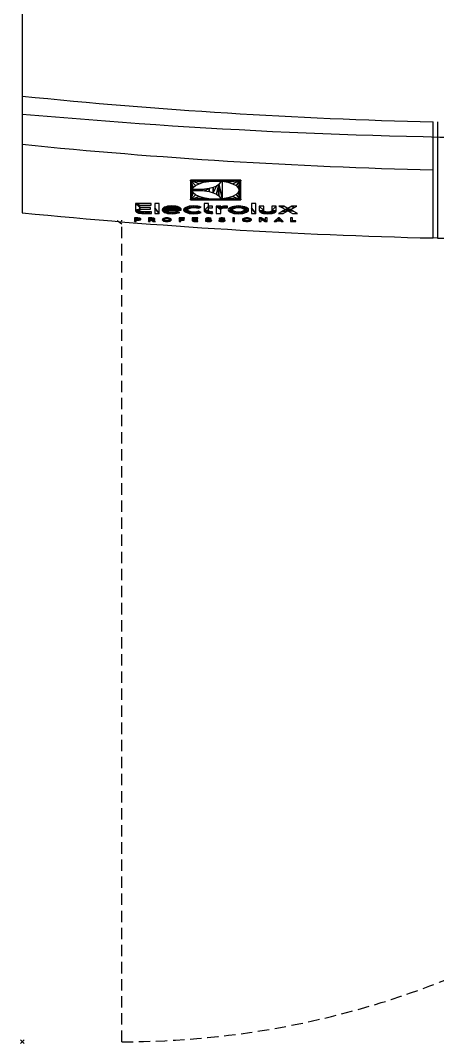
# Model space of a CAD drawing. Header units: millimetres. Extents: x -1 to 597, y -1073 to 67.
# Drawn here: x -1 to 232, y -1073 to -503 of the extents above; entities that cross this region are included whole.
import ezdxf

# ---------------------------------------------------------------- set-up
doc = ezdxf.new("R2010")
doc.units = ezdxf.units.MM
doc.header["$PDMODE"] = 3
doc.linetypes.add('NASCOSTA', pattern=[9.525, 6.35, -3.175])
for name, color, linetype in [('IQ_200_2D', 1, 'Continuous'), ('IQ_204_2D', 7, 'Continuous'), ('IQ_BLACK_3D', 250, 'Continuous'), ('IQ_INS_3D', 3, 'Continuous')]:
    doc.layers.add(name, color=color, linetype=linetype)

msp = doc.modelspace()

# ---------------------------------------------------------------- linework, layer by layer
at = {"layer": 'IQ_200_2D'}
for p, q in [((0, 0), (0, -555.12)), ((0, -545.12), (0, -571.98))]:
    msp.add_line(p, q, dxfattribs=at)
at = {"layer": 'IQ_200_2D', "flags": 128}
msp.add_lwpolyline([(0, -571.98), (0, -591.07), (0, -610.15)], dxfattribs=at)
at = {"layer": 'IQ_200_2D'}
for start, end in [(264.29989, 268.67857), (268.72628, 269.47044)]:
    msp.add_arc((298.25, 2377.87), 3002.87, start, end, dxfattribs=at)
at = {"layer": 'IQ_204_2D'}
for p, q in [((229, -586.21), (229, -559.48)), ((231.5, -559.54), (231.5, -586.27)), ((52.93, -614.42), (55.48, -616.32)), ((231.5, -624.26), (229, -624.2))]:
    msp.add_line(p, q, dxfattribs=at)
at = {"layer": 'IQ_204_2D', "linetype": 'NASCOSTA'}
msp.add_line((55.48, -1072.02), (55.48, -614.28), dxfattribs=at)
at = {"layer": 'IQ_204_2D', "flags": 128}
for points in [[(229, -624.2), (229, -605.21), (229, -586.21)], [(231.5, -586.27), (231.5, -605.26), (231.5, -624.26)]]:
    msp.add_lwpolyline(points, dxfattribs=at)
at = {"layer": 'IQ_204_2D'}
for centre, radius, start, end in [((298.25, 2377.87), 2938.17, 264.17393, 268.64946), ((298.25, 2741.76), 3310.34, 264.83085, 275.16046), ((298.25, 2377.87), 2964.89, 264.22663, 268.66164)]:
    msp.add_arc(centre, radius, start, end, dxfattribs=at)
at = {"layer": 'IQ_204_2D', "linetype": 'NASCOSTA'}
msp.add_arc((55.56, -583.93), 488.09, 269.9907, 356.3375, dxfattribs=at)
at = {"layer": 'IQ_INS_3D'}
msp.add_point((0, -1072.02), dxfattribs=at)

# ---------------------------------------------------------------- meshes
at = {"layer": 'IQ_BLACK_3D'}
mesh = msp.add_polyface(dxfattribs=at)
corners = [(121.82, -592.06, 836.24), (93.82, -592.06, 836.24), (93.82, -602.99, 810.51), (121.82, -602.99, 810.51), (111.56, -602.43, 811.83), (111.56, -592.59, 834.98), (114.6, -593.13, 833.71), (117.2, -593.95, 831.78), (119.19, -595, 829.31), (120.43, -596.22, 826.45), (120.86, -597.51, 823.4), (120.43, -598.81, 820.35), (119.19, -600.02, 817.5), (117.2, -601.07, 815.03), (114.6, -601.89, 813.09), (110.28, -593.31, 833.3), (109.52, -594.33, 830.9), (108.19, -595.26, 828.71), (106.37, -596.05, 826.85), (104.14, -596.66, 825.42), (101.62, -597.06, 824.47), (98.93, -597.23, 824.07), (94.77, -597.23, 824.07), (95.34, -596.01, 826.93), (96.65, -594.89, 829.57), (98.62, -593.93, 831.84), (101.12, -593.18, 833.6), (104.02, -592.69, 834.75), (107.13, -592.49, 835.22), (110.28, -592.59, 834.98), (98.93, -597.8, 822.73), (101.62, -597.97, 822.33), (104.14, -598.37, 821.39), (106.37, -598.98, 819.95), (108.19, -599.77, 818.09), (109.52, -600.7, 815.91), (110.28, -601.72, 813.5), (110.28, -602.56, 811.53), (107.11, -602.63, 811.37), (104, -602.4, 811.91), (101.11, -601.89, 813.11), (98.62, -601.12, 814.91), (96.66, -600.15, 817.21), (95.35, -599.02, 819.86), (94.77, -597.8, 822.73)]
mesh.append_faces([[corners[k] for k in face] for face in [(14, 3, 13), (41, 2, 40), (39, 2, 38), (9, 0, 8), (7, 0, 6), (6, 0, 5), (15, 5, 29), (21, 30, 20), (24, 1, 23)]], dxfattribs={"vtx0": -1, "vtx1": -1})
mesh.append_faces([[corners[k] for k in face] for face in [(4, 37, 3)]], dxfattribs={"vtx0": -1, "vtx1": -1, "vtx2": -1})
mesh.append_faces([[corners[k] for k in face] for face in [(3, 14, 4), (3, 37, 38, 2), (4, 36, 37), (17, 33, 34, 16), (3, 10, 11), (2, 41, 42), (2, 42, 43), (19, 32, 33, 18), (19, 31, 32), (20, 30, 31, 19), (0, 7, 8), (16, 4, 5, 15), (10, 3, 0), (1, 25, 26), (28, 0, 1)]], dxfattribs={"vtx0": -1, "vtx2": -1})
mesh.append_faces([[corners[k] for k in face] for face in [(12, 13, 3), (11, 12, 3), (39, 40, 2), (43, 44, 2), (9, 10, 0), (17, 18, 33), (22, 23, 1), (27, 28, 1), (26, 27, 1), (24, 25, 1), (34, 35, 16)]], dxfattribs={"vtx1": -1, "vtx2": -1})
mesh.append_faces([[corners[k] for k in face] for face in [(35, 36, 4, 16), (1, 2, 44, 22), (28, 29, 5, 0)]], dxfattribs={"vtx1": -1, "vtx2": -1, "vtx3": -1})
mesh.append_faces([[corners[k] for k in face] for face in [(44, 30, 21, 22)]], dxfattribs={"vtx1": -1, "vtx3": -1})
mesh = msp.add_polyface(dxfattribs=at)
corners = [(72.12, -610.55, 792.71), (72.12, -609.64, 794.86), (67.56, -609.64, 794.86), (67.37, -609.64, 794.87), (67.54, -610.55, 792.71), (66.57, -610.52, 792.78), (67.17, -609.63, 794.89), (66.96, -609.61, 794.93), (66.75, -609.58, 794.99), (65.59, -610.43, 792.99), (64.78, -610.28, 793.34), (66.34, -609.5, 795.18), (66.15, -609.45, 795.31), (64.14, -610.07, 793.83), (65.97, -609.38, 795.48), (63.65, -609.81, 794.45), (65.82, -609.29, 795.67), (63.3, -609.51, 795.17), (65.69, -609.19, 795.91), (65.6, -609.08, 796.18), (66.54, -609.55, 795.07), (65.51, -608.08, 798.53), (71.57, -608.08, 798.53), (71.57, -607.17, 800.68), (65.51, -607.17, 800.68), (65.51, -605.84, 803.81), (71.95, -605.84, 803.81), (71.95, -604.92, 805.96), (63.04, -604.92, 805.96), (65.54, -608.95, 796.49), (63.1, -609.15, 796.01), (65.51, -608.8, 796.84), (63.04, -608.76, 796.94), (64.89, -613.89, 784.85), (65.25, -614.25, 784), (65.59, -614.15, 784.24), (65, -613.83, 784.99), (64.74, -613.93, 784.75), (64.85, -614.32, 783.85), (65.85, -614.02, 784.55), (65.07, -613.77, 785.14), (66.02, -613.86, 784.92), (65.09, -613.7, 785.31), (63.53, -614.34, 783.8), (64.43, -614.34, 783.8), (64.39, -613.97, 784.66), (63.53, -613.97, 784.66), (62.51, -615, 782.24), (63.53, -615, 782.24), (64.57, -613.96, 784.68), (62.51, -613.05, 786.82), (63.53, -613.42, 785.96), (66.02, -613.53, 785.7), (65.07, -613.62, 785.48), (66.07, -613.7, 785.31), (65, -613.56, 785.63), (65.85, -613.37, 786.07), (65.59, -613.24, 786.38), (64.89, -613.5, 785.77), (65.25, -613.14, 786.62), (64.74, -613.46, 785.87), (64.85, -613.07, 786.77), (64.57, -613.43, 785.94), (64.43, -613.05, 786.82), (64.39, -613.42, 785.96), (71.31, -613.96, 784.68), (71.31, -614.33, 783.82), (72.04, -614.33, 783.82), (72.15, -613.96, 784.68), (70.29, -615, 782.24), (71.31, -615, 782.24), (72.32, -613.95, 784.7), (73.04, -614.23, 784.05), (72.49, -613.93, 784.76), (72.63, -613.89, 784.86), (70.29, -613.05, 786.82), (71.31, -613.42, 785.96), (72.22, -613.42, 785.96), (72.66, -613.07, 786.77), (72.24, -613.05, 786.82), (72.39, -613.44, 785.92), (73.05, -613.14, 786.63)]
mesh.append_faces([[corners[k] for k in face] for face in [(11, 9, 20), (18, 15, 16), (21, 32, 31), (54, 42, 41), (60, 61, 62), (71, 72, 73)]], dxfattribs={"vtx0": -1, "vtx1": -1})
mesh.append_faces([[corners[k] for k in face] for face in [(32, 21, 24, 28)]], dxfattribs={"vtx0": -1, "vtx1": -1, "vtx2": -1})
mesh.append_faces([[corners[k] for k in face] for face in [(5, 6, 7), (5, 7, 8, 9), (28, 24, 25), (33, 34, 35, 36), (37, 38, 34, 33), (36, 35, 39, 40), (41, 42, 40, 39), (38, 37, 49), (52, 53, 42, 54), (53, 52, 56), (63, 64, 62, 61), (65, 66, 67, 68), (77, 78, 79, 76), (76, 79, 75), (78, 77, 80, 81)]], dxfattribs={"vtx0": -1, "vtx2": -1})
mesh.append_faces([[corners[k] for k in face] for face in [(8, 20, 9), (74, 73, 72)]], dxfattribs={"vtx1": -1, "vtx2": -1})
mesh.append_faces([[corners[k] for k in face] for face in [(71, 68, 67, 72)]], dxfattribs={"vtx1": -1, "vtx2": -1, "vtx3": -1})
mesh.append_faces([[corners[k] for k in face] for face in [(2, 3, 4, 0), (5, 4, 3, 6), (10, 9, 11, 12), (13, 10, 12, 14), (15, 13, 14, 16), (17, 15, 18, 19), (19, 29, 30, 17), (29, 31, 32, 30), (43, 44, 45, 46), (44, 38, 49, 45), (50, 47, 46, 51), (55, 53, 56, 57), (58, 55, 57, 59), (60, 58, 59, 61), (51, 64, 63, 50), (75, 69, 65, 76)]], dxfattribs={"vtx1": -1, "vtx3": -1})
mesh.append_faces([[corners[k] for k in face] for face in [(0, 1, 2)]], dxfattribs={"vtx2": -1})
mesh.append_faces([[corners[k] for k in face] for face in [(47, 48, 43, 46), (69, 70, 66, 65)]], dxfattribs={"vtx2": -1, "vtx3": -1})
mesh.append_faces([[corners[k] for k in face] for face in [(21, 22, 23, 24), (25, 26, 27, 28)]], dxfattribs={"vtx3": -1})
mesh = msp.add_polyface(dxfattribs=at)
corners = [(73.88, -610.55, 792.71), (76.36, -610.55, 792.71), (73.88, -607.58, 799.7), (76.36, -604.92, 805.96), (73.88, -604.92, 805.96), (82.19, -610.6, 792.59), (82.86, -609.8, 794.48), (82.2, -609.73, 794.66), (81, -610.46, 792.93), (81.62, -609.61, 794.93), (79.97, -610.22, 793.48), (79.14, -609.91, 794.22), (81.16, -609.45, 795.31), (80.8, -609.25, 795.78), (80.56, -609.02, 796.32), (78.52, -609.52, 795.14), (78.13, -609.06, 796.22), (80.46, -608.75, 796.94), (77.99, -608.54, 797.44), (80.52, -608.07, 798.55), (80.88, -607.68, 799.47), (81.24, -607.51, 799.86), (79.16, -607.11, 800.81), (78.53, -607.51, 799.88), (78.13, -607.98, 798.77), (80.64, -607.87, 799.03), (81.69, -607.37, 800.19), (80, -606.79, 801.57), (81.01, -606.55, 802.13), (82.22, -607.27, 800.44), (82.18, -606.4, 802.48), (73.04, -614.23, 784.05), (72.04, -614.33, 783.82), (73.07, -615, 782.24), (74.23, -615, 782.24), (72.63, -613.89, 784.86), (73.33, -614.16, 784.23), (72.74, -613.83, 784.98), (72.81, -613.77, 785.13), (73.74, -613.94, 784.73), (73.85, -613.81, 785.03), (73.56, -614.06, 784.46), (72.83, -613.64, 785.45), (72.84, -613.7, 785.29), (73.88, -613.68, 785.35), (73.82, -613.52, 785.73), (73.65, -613.36, 786.09), (72.77, -613.57, 785.6), (73.39, -613.24, 786.39), (72.67, -613.51, 785.74), (72.54, -613.47, 785.85), (73.05, -613.14, 786.63), (72.39, -613.44, 785.92), (81.01, -614.64, 783.08), (81.25, -615, 782.24), (81.88, -614.9, 782.47), (81.41, -614.58, 783.23), (80.59, -614.67, 783.02), (80.59, -615.04, 782.15), (80.16, -614.64, 783.08), (82.41, -614.74, 782.85), (81.75, -614.48, 783.47), (82.01, -614.35, 783.78), (82.82, -614.53, 783.34), (79.77, -614.58, 783.23), (79.92, -615, 782.24), (79.29, -614.9, 782.47), (79.43, -614.48, 783.47), (78.76, -614.74, 782.85), (79.16, -614.35, 783.78), (78.35, -614.53, 783.34), (79, -614.19, 784.14), (78.09, -614.29, 783.92), (78, -614.03, 784.53), (78.94, -614.03, 784.53), (78.09, -613.76, 785.15), (79, -613.86, 784.92), (81.75, -613.57, 785.6), (82.01, -613.7, 785.29), (82.41, -613.31, 786.22), (81.88, -613.15, 786.59), (81.41, -613.47, 785.84), (81.25, -613.05, 786.83), (81.01, -613.41, 785.99), (80.59, -613.01, 786.91), (80.59, -613.38, 786.04), (79.16, -613.7, 785.29), (79.43, -613.57, 785.6), (78.76, -613.31, 786.22), (78.35, -613.52, 785.72), (79.77, -613.47, 785.84), (79.29, -613.15, 786.59), (79.92, -613.05, 786.83), (80.16, -613.41, 785.99)]
mesh.append_faces([[corners[k] for k in face] for face in [(31, 32, 33, 34)]], dxfattribs={"vtx0": -1})
mesh.append_faces([[corners[k] for k in face] for face in [(12, 10, 9), (25, 23, 19), (65, 64, 66), (77, 80, 81)]], dxfattribs={"vtx0": -1, "vtx1": -1})
mesh.append_faces([[corners[k] for k in face] for face in [(5, 6, 7, 8), (9, 10, 8, 7), (23, 25, 20), (29, 30, 28), (35, 31, 36, 37), (50, 48, 51, 52), (48, 50, 49), (53, 54, 55, 56), (57, 58, 54, 53), (58, 57, 59), (67, 68, 66, 64), (69, 70, 68, 67), (71, 72, 70, 69), (82, 83, 81, 80), (83, 82, 84, 85), (92, 93, 85, 84)]], dxfattribs={"vtx0": -1, "vtx2": -1})
mesh.append_faces([[corners[k] for k in face] for face in [(37, 36, 41, 39)]], dxfattribs={"vtx0": -1, "vtx3": -1})
mesh.append_faces([[corners[k] for k in face] for face in [(0, 1, 2)]], dxfattribs={"vtx1": -1})
mesh.append_faces([[corners[k] for k in face] for face in [(24, 18, 19, 23)]], dxfattribs={"vtx1": -1, "vtx2": -1})
mesh.append_faces([[corners[k] for k in face] for face in [(18, 16, 17, 19)]], dxfattribs={"vtx1": -1, "vtx2": -1, "vtx3": -1})
mesh.append_faces([[corners[k] for k in face] for face in [(11, 10, 12, 13), (13, 14, 15, 11), (16, 15, 14, 17), (20, 21, 22, 23), (21, 26, 27, 22), (28, 27, 26, 29), (38, 37, 39, 40), (42, 43, 44, 45), (43, 38, 40, 44), (45, 46, 47, 42), (46, 48, 49, 47), (55, 60, 61, 56), (62, 61, 60, 63), (59, 64, 65, 58), (73, 72, 71, 74), (75, 73, 74, 76), (77, 78, 79, 80), (86, 87, 88, 89), (89, 75, 76, 86), (87, 90, 91, 88), (92, 91, 90, 93)]], dxfattribs={"vtx1": -1, "vtx3": -1})
mesh.append_faces([[corners[k] for k in face] for face in [(3, 4, 2, 1)]], dxfattribs={"vtx2": -1})
mesh = msp.add_polyface(dxfattribs=at)
corners = [(85.37, -610.56, 792.7), (86.25, -610.42, 793.02), (84.93, -609.75, 794.6), (84.32, -609.8, 794.47), (87.11, -610.21, 793.51), (85.47, -609.65, 794.83), (84.46, -610.63, 792.53), (83.61, -609.82, 794.42), (83.53, -610.65, 792.48), (85.96, -609.52, 795.14), (87.93, -609.92, 794.19), (86.44, -609.35, 795.53), (86.1, -608.07, 798.55), (80.46, -608.75, 796.94), (88.59, -608.75, 796.94), (88.64, -608.41, 797.75), (88.54, -608, 798.73), (86.05, -607.89, 798.97), (82.86, -609.8, 794.48), (82.19, -610.6, 792.59), (80.52, -608.07, 798.55), (88.27, -607.61, 799.64), (85.9, -607.73, 799.36), (87.82, -607.26, 800.46), (85.65, -607.58, 799.72), (84.94, -607.33, 800.29), (85.33, -607.44, 800.03), (86.47, -606.7, 801.77), (85.59, -606.51, 802.22), (87.22, -606.95, 801.18), (84.58, -606.39, 802.5), (84, -607.2, 800.61), (84.49, -607.25, 800.48), (83.47, -606.35, 802.6), (83.47, -607.18, 800.65), (82.18, -606.4, 802.48), (82.22, -607.27, 800.44), (82.82, -607.2, 800.59), (95.6, -610.67, 792.44), (94.85, -609.75, 794.59), (94.29, -610.61, 792.57), (94.16, -609.66, 794.81), (93.09, -610.46, 792.93), (93.57, -609.51, 795.16), (92.04, -610.21, 793.52), (93.07, -609.32, 795.62), (91.16, -609.88, 794.29), (92.7, -609.08, 796.18), (92.47, -608.81, 796.82), (90.49, -609.48, 795.24), (90.06, -609.02, 796.33), (89.91, -608.5, 797.54), (92.38, -608.5, 797.54), (94.85, -607.25, 800.48), (95.6, -607.22, 800.55), (95.6, -606.34, 802.63), (94.29, -606.39, 802.51), (92.7, -607.92, 798.89), (91.16, -607.12, 800.78), (90.49, -607.53, 799.83), (92.47, -608.2, 798.25), (90.06, -607.99, 798.74), (93.07, -607.69, 799.45), (92.04, -606.79, 801.55), (93.09, -606.55, 802.14), (93.57, -607.49, 799.91), (94.16, -607.35, 800.26), (82.17, -614.19, 784.14), (82.82, -614.53, 783.34), (83.08, -614.29, 783.92), (82.23, -614.03, 784.53), (82.01, -614.35, 783.78), (83.17, -614.03, 784.53), (82.17, -613.86, 784.92), (83.08, -613.76, 785.15), (82.82, -613.52, 785.72), (82.01, -613.7, 785.29), (82.41, -613.31, 786.22), (88.47, -613.83, 784.99), (88.47, -614.2, 784.13), (90.35, -614.2, 784.13), (90.35, -613.83, 784.99), (87.45, -615, 782.24), (88.47, -615, 782.24), (87.45, -613.05, 786.82), (88.47, -613.42, 785.96), (90.53, -613.42, 785.96), (90.53, -613.05, 786.82), (95.77, -614.46, 783.5), (94.75, -614.37, 783.73), (94.78, -614.51, 783.4), (94.9, -614.64, 783.09)]
mesh.append_faces([[corners[k] for k in face] for face in [(9, 4, 10, 11), (78, 79, 80, 81)]], dxfattribs={"vtx0": -1})
mesh.append_faces([[corners[k] for k in face] for face in [(6, 7, 8), (5, 4, 9), (25, 28, 32), (29, 24, 23), (34, 33, 37), (38, 39, 40), (47, 46, 45), (77, 76, 75)]], dxfattribs={"vtx0": -1, "vtx1": -1})
mesh.append_faces([[corners[k] for k in face] for face in [(84, 79, 78, 85)]], dxfattribs={"vtx0": -1, "vtx1": -1, "vtx3": -1})
mesh.append_faces([[corners[k] for k in face] for face in [(12, 15, 16, 17), (18, 19, 8, 7), (13, 12, 20), (17, 16, 21, 22), (23, 24, 22, 21), (30, 31, 32, 28), (31, 30, 33, 34), (35, 36, 37, 33), (41, 42, 40, 39), (42, 41, 43, 44), (45, 46, 44, 43), (51, 48, 52), (57, 58, 59, 60), (58, 57, 62, 63), (51, 52, 60), (64, 65, 66, 56), (56, 66, 53), (65, 64, 63, 62), (67, 68, 69, 70), (68, 67, 71), (72, 73, 70, 69), (73, 72, 74), (75, 76, 73, 74)]], dxfattribs={"vtx0": -1, "vtx2": -1})
mesh.append_faces([[corners[k] for k in face] for face in [(12, 13, 14, 15), (88, 89, 90, 91)]], dxfattribs={"vtx0": -1, "vtx3": -1})
mesh.append_faces([[corners[k] for k in face] for face in [(50, 49, 48, 51), (61, 51, 60, 59)]], dxfattribs={"vtx1": -1, "vtx2": -1})
mesh.append_faces([[corners[k] for k in face] for face in [(0, 1, 2, 3), (1, 4, 5, 2), (6, 0, 3, 7), (25, 26, 27, 28), (26, 24, 29, 27), (47, 48, 49, 46), (53, 54, 55, 56)]], dxfattribs={"vtx1": -1, "vtx3": -1})
mesh.append_faces([[corners[k] for k in face] for face in [(82, 83, 79, 84)]], dxfattribs={"vtx2": -1})
mesh.append_faces([[corners[k] for k in face] for face in [(85, 86, 87, 84)]], dxfattribs={"vtx3": -1})
mesh = msp.add_polyface(dxfattribs=at)
corners = [(97.83, -610.5, 792.82), (98.85, -610.28, 793.34), (97.08, -609.67, 794.79), (96.39, -609.75, 794.59), (96.74, -610.63, 792.53), (95.6, -609.78, 794.52), (95.6, -610.67, 792.44), (94.85, -609.75, 794.59), (99.79, -609.96, 794.1), (97.7, -609.53, 795.12), (98.25, -609.34, 795.57), (97.7, -607.48, 799.95), (98.25, -607.67, 799.5), (99.79, -607.04, 800.97), (98.85, -606.72, 801.73), (96.39, -607.25, 800.48), (97.08, -607.34, 800.28), (97.83, -606.5, 802.25), (96.74, -606.38, 802.54), (95.6, -606.34, 802.63), (95.6, -607.22, 800.55), (102.08, -609.87, 794.31), (102.6, -610.12, 793.73), (104.39, -609.4, 795.42), (104.21, -609.31, 795.62), (104.06, -609.21, 795.86), (101.7, -609.58, 795.01), (103.94, -609.09, 796.14), (101.45, -609.23, 795.81), (103.85, -608.96, 796.47), (103.81, -608.8, 796.84), (101.33, -608.85, 796.71), (103.81, -607.36, 800.22), (103.81, -606.48, 802.29), (103.81, -604.92, 805.96), (101.33, -604.92, 805.96), (96.38, -614.63, 783.11), (96.34, -615, 782.24), (97.95, -615, 782.24), (97.95, -614.63, 783.11), (96.23, -614.62, 783.13), (95.98, -614.98, 782.28), (96.08, -614.6, 783.18), (95.34, -614.86, 782.57), (95.64, -614.94, 782.39), (95.84, -614.52, 783.37), (94.9, -614.64, 783.09), (95.09, -614.76, 782.8), (95.95, -614.57, 783.26), (97.76, -614.17, 784.19), (97.76, -613.8, 785.06), (95.77, -613.8, 785.06), (95.77, -614.17, 784.19), (95.77, -613.42, 785.96), (97.9, -613.42, 785.96), (97.9, -613.05, 786.82), (94.75, -613.05, 786.82), (94.75, -614.37, 783.73), (95.77, -614.46, 783.5), (103.42, -615.02, 782.19), (103.8, -614.67, 783.03), (103.57, -614.65, 783.06), (103.02, -614.98, 782.28), (103.12, -614.58, 783.22), (102.33, -614.81, 782.68), (102.64, -614.91, 782.45), (102.93, -614.52, 783.36), (102.07, -614.7, 782.96), (103.35, -614.62, 783.14), (102.77, -614.45, 783.53), (102.66, -614.37, 783.73), (101.88, -614.56, 783.28), (102.98, -614.05, 784.48), (103.38, -614.12, 784.32), (103.55, -613.73, 785.22), (103.45, -613.72, 785.26), (103.36, -613.69, 785.32), (103.29, -613.66, 785.4), (102.64, -613.94, 784.73), (102.36, -613.81, 785.04), (103.24, -613.62, 785.49), (102.24, -613.64, 785.44), (103.22, -613.58, 785.59), (103.22, -613.53, 785.69), (102.23, -613.46, 785.86), (103.26, -613.49, 785.79), (103.31, -613.46, 785.87), (102.46, -613.25, 786.37), (102.35, -613.31, 786.21), (102.96, -613.1, 786.71), (103.39, -613.43, 785.95), (103.48, -613.4, 786), (103.35, -613.04, 786.84), (102.61, -613.19, 786.5), (102.27, -613.39, 786.04)]
mesh.append_faces([[corners[k] for k in face] for face in [(36, 37, 38, 39)]], dxfattribs={"vtx0": -1})
mesh.append_faces([[corners[k] for k in face] for face in [(29, 28, 27), (58, 46, 45), (63, 62, 68), (76, 72, 75)]], dxfattribs={"vtx0": -1, "vtx1": -1})
mesh.append_faces([[corners[k] for k in face] for face in [(25, 26, 21, 24), (27, 28, 26, 25), (37, 36, 40, 41), (41, 40, 42), (45, 46, 47, 48), (48, 47, 43, 42), (59, 60, 61, 62), (66, 67, 64, 63), (79, 77, 80, 81), (81, 82, 83, 84), (81, 80, 82), (89, 90, 91, 92), (93, 86, 90, 89), (86, 93, 87)]], dxfattribs={"vtx0": -1, "vtx2": -1})
mesh.append_faces([[corners[k] for k in face] for face in [(31, 30, 32, 33), (57, 58, 52, 51)]], dxfattribs={"vtx0": -1, "vtx2": -1, "vtx3": -1})
mesh.append_faces([[corners[k] for k in face] for face in [(42, 43, 44, 41), (63, 64, 65, 62)]], dxfattribs={"vtx0": -1, "vtx3": -1})
mesh.append_faces([[corners[k] for k in face] for face in [(10, 9, 8)]], dxfattribs={"vtx1": -1})
mesh.append_faces([[corners[k] for k in face] for face in [(61, 68, 62), (66, 69, 67), (79, 78, 77), (88, 94, 85)]], dxfattribs={"vtx1": -1, "vtx2": -1})
mesh.append_faces([[corners[k] for k in face] for face in [(0, 1, 2, 3), (4, 0, 3, 5), (6, 4, 5, 7), (1, 8, 9, 2), (15, 16, 17, 18), (16, 11, 14, 17), (18, 19, 20, 15), (21, 22, 23, 24), (29, 30, 31, 28), (56, 57, 51, 53), (72, 73, 74, 75), (76, 77, 78, 72), (85, 86, 87, 88), (94, 84, 83, 85)]], dxfattribs={"vtx1": -1, "vtx3": -1})
mesh.append_faces([[corners[k] for k in face] for face in [(49, 50, 51, 52)]], dxfattribs={"vtx2": -1})
mesh.append_faces([[corners[k] for k in face] for face in [(11, 12, 13, 14), (33, 34, 35, 31), (53, 54, 55, 56), (69, 70, 71, 67)]], dxfattribs={"vtx3": -1})
mesh = msp.add_polyface(dxfattribs=at)
corners = [(105.69, -609.64, 794.86), (105.05, -610.53, 792.76), (106.1, -610.55, 792.71), (105.91, -609.64, 794.85), (106.11, -609.64, 794.86), (105.47, -609.62, 794.89), (105.24, -609.6, 794.95), (104.08, -610.45, 792.94), (102.6, -610.12, 793.73), (103.26, -610.31, 793.27), (104.58, -609.47, 795.26), (104.39, -609.4, 795.42), (104.79, -609.53, 795.12), (105.01, -609.57, 795.02), (106.06, -607.36, 800.22), (106.06, -606.48, 802.29), (103.81, -606.48, 802.29), (103.81, -607.36, 800.22), (108.15, -610.55, 792.71), (110.61, -610.55, 792.71), (110.61, -608.41, 797.75), (108.15, -606.48, 802.29), (110.67, -608.14, 798.39), (110.86, -607.9, 798.95), (111.17, -607.7, 799.42), (110.61, -607.09, 800.87), (110.61, -606.48, 802.29), (104.85, -614.93, 782.4), (105.29, -614.83, 782.65), (104.46, -614.58, 783.23), (104.26, -614.63, 783.12), (105.47, -614.71, 782.93), (104.53, -614.55, 783.3), (105.57, -614.58, 783.23), (104.58, -614.52, 783.38), (104.35, -615, 782.24), (104.04, -614.66, 783.05), (104.61, -614.48, 783.46), (105.61, -614.44, 783.55), (105.56, -614.31, 783.87), (104.62, -614.44, 783.56), (105.44, -614.18, 784.18), (104.6, -614.4, 783.65), (104.56, -614.37, 783.73), (105.23, -614.07, 784.43), (104.5, -614.34, 783.8), (104.97, -613.98, 784.64), (104.42, -614.31, 783.86), (103.91, -614.2, 784.12), (104.67, -613.91, 784.8), (104.12, -613.82, 785.03), (103.8, -614.67, 783.03), (103.42, -615.02, 782.19), (103.84, -615.03, 782.17), (103.38, -614.12, 784.32), (103.55, -613.73, 785.22), (104.45, -613.49, 785.8), (104.64, -613.56, 785.62), (105.15, -613.24, 786.37), (104.86, -613.15, 786.6), (104.22, -613.43, 785.93), (104.52, -613.07, 786.78), (103.97, -613.4, 786.01), (104.15, -613.03, 786.88), (103.77, -613.02, 786.9), (103.7, -613.39, 786.04), (103.35, -613.04, 786.84), (103.59, -613.39, 786.03), (103.48, -613.4, 786), (105.38, -613.37, 786.09), (110.64, -614.58, 783.22), (109.84, -614.81, 782.68), (110.16, -614.91, 782.45), (110.53, -614.98, 782.28), (110.44, -614.52, 783.36), (109.59, -614.7, 782.96), (110.29, -614.45, 783.53), (110.18, -614.37, 783.73), (109.4, -614.56, 783.28), (109.88, -613.81, 785.04), (110.81, -613.66, 785.4), (110.76, -613.62, 785.49), (109.76, -613.64, 785.44), (110.15, -613.94, 784.73), (110.74, -613.58, 785.59), (110.74, -613.53, 785.69), (109.75, -613.46, 785.86), (110.77, -613.49, 785.79), (110.83, -613.46, 785.87), (109.98, -613.25, 786.37), (109.87, -613.31, 786.21), (109.79, -613.39, 786.04), (110.12, -613.19, 786.5)]
mesh.append_faces([[corners[k] for k in face] for face in [(3, 2, 4), (58, 57, 69)]], dxfattribs={"vtx0": -1})
mesh.append_faces([[corners[k] for k in face] for face in [(12, 7, 13), (42, 41, 43), (35, 36, 53), (49, 47, 46), (89, 88, 92)]], dxfattribs={"vtx0": -1, "vtx1": -1})
mesh.append_faces([[corners[k] for k in face] for face in [(0, 1, 2, 3), (1, 5, 6, 7), (7, 6, 13), (21, 20, 22), (21, 22, 23), (43, 41, 44, 45), (46, 47, 45, 44), (51, 52, 53, 36), (64, 65, 62, 63), (66, 67, 65, 64), (74, 75, 71, 70), (79, 80, 81, 82), (82, 84, 85, 86)]], dxfattribs={"vtx0": -1, "vtx2": -1})
mesh.append_faces([[corners[k] for k in face] for face in [(70, 71, 72, 73)]], dxfattribs={"vtx0": -1, "vtx3": -1})
mesh.append_faces([[corners[k] for k in face] for face in [(26, 21, 25)]], dxfattribs={"vtx1": -1})
mesh.append_faces([[corners[k] for k in face] for face in [(0, 5, 1), (68, 67, 66), (74, 76, 75), (79, 83, 80), (90, 91, 87)]], dxfattribs={"vtx1": -1, "vtx2": -1})
mesh.append_faces([[corners[k] for k in face] for face in [(23, 24, 25, 21)]], dxfattribs={"vtx1": -1, "vtx2": -1, "vtx3": -1})
mesh.append_faces([[corners[k] for k in face] for face in [(8, 9, 10, 11), (9, 7, 12, 10), (27, 28, 29, 30), (28, 31, 32, 29), (31, 33, 34, 32), (35, 27, 30, 36), (37, 34, 33, 38), (38, 39, 40, 37), (39, 41, 42, 40), (48, 47, 49, 50), (54, 48, 50, 55), (56, 57, 58, 59), (60, 56, 59, 61), (62, 60, 61, 63), (87, 88, 89, 90), (91, 86, 85, 87)]], dxfattribs={"vtx1": -1, "vtx3": -1})
mesh.append_faces([[corners[k] for k in face] for face in [(14, 15, 16, 17), (18, 19, 20, 21)]], dxfattribs={"vtx2": -1})
mesh.append_faces([[corners[k] for k in face] for face in [(76, 77, 78, 75)]], dxfattribs={"vtx3": -1})
mesh = msp.add_polyface(dxfattribs=at)
corners = [(111.17, -607.7, 799.42), (111.59, -607.54, 799.8), (110.61, -607.09, 800.87), (111.48, -606.66, 801.86), (112.11, -607.42, 800.08), (112.72, -607.35, 800.26), (112.11, -606.52, 802.2), (110.98, -606.85, 801.42), (112.86, -606.43, 802.41), (113.42, -607.32, 800.32), (113.71, -606.4, 802.48), (114.45, -606.42, 802.43), (114.45, -607.36, 800.22), (116.95, -610.21, 793.52), (118, -610.46, 792.93), (118.47, -609.52, 795.15), (117.98, -609.32, 795.61), (116.07, -609.88, 794.3), (117.6, -609.08, 796.17), (117.37, -608.81, 796.8), (115.4, -609.48, 795.24), (114.98, -609.02, 796.32), (117.29, -608.52, 797.5), (114.98, -608.01, 798.69), (114.83, -608.52, 797.5), (117.98, -607.71, 799.4), (118.47, -607.52, 799.86), (116.95, -606.82, 801.48), (116.07, -607.16, 800.71), (117.6, -607.95, 798.84), (115.4, -607.56, 799.76), (117.37, -608.22, 798.2), (112.36, -614.93, 782.4), (112.81, -614.83, 782.65), (111.98, -614.58, 783.23), (111.78, -614.63, 783.12), (112.99, -614.71, 782.93), (112.05, -614.55, 783.3), (113.09, -614.58, 783.23), (112.1, -614.52, 783.38), (111.87, -615, 782.24), (111.55, -614.66, 783.05), (112.13, -614.48, 783.46), (113.12, -614.44, 783.55), (113.08, -614.31, 783.87), (112.13, -614.44, 783.56), (112.96, -614.18, 784.18), (112.12, -614.4, 783.65), (112.08, -614.37, 783.73), (112.75, -614.07, 784.43), (112.02, -614.34, 783.8), (112.48, -613.98, 784.64), (111.94, -614.31, 783.86), (111.43, -614.2, 784.12), (112.18, -613.91, 784.8), (111.63, -613.82, 785.03), (111.32, -614.67, 783.03), (110.94, -615.02, 782.19), (111.35, -615.03, 782.17), (111.08, -614.65, 783.06), (110.53, -614.98, 782.28), (110.86, -614.62, 783.14), (110.9, -614.12, 784.32), (111.07, -613.73, 785.22), (110.64, -614.58, 783.22), (111.97, -613.49, 785.8), (112.16, -613.56, 785.62), (112.67, -613.24, 786.37), (112.38, -613.15, 786.6), (110.5, -614.05, 784.48), (110.97, -613.72, 785.26), (111.74, -613.43, 785.93), (112.04, -613.07, 786.78), (111.48, -613.4, 786.01), (111.67, -613.03, 786.88), (111.29, -613.02, 786.9), (111.21, -613.39, 786.04), (110.87, -613.04, 786.84), (111.11, -613.39, 786.03), (111, -613.4, 786), (112.9, -613.37, 786.09), (110.88, -613.69, 785.32), (110.81, -613.66, 785.4), (110.15, -613.94, 784.73), (109.76, -613.64, 785.44), (110.76, -613.62, 785.49), (110.74, -613.58, 785.59), (110.48, -613.1, 786.71), (110.91, -613.43, 785.95), (110.12, -613.19, 786.5), (110.83, -613.46, 785.87)]
mesh.append_faces([[corners[k] for k in face] for face in [(67, 66, 80)]], dxfattribs={"vtx0": -1})
mesh.append_faces([[corners[k] for k in face] for face in [(29, 30, 31), (47, 46, 48), (40, 41, 58), (64, 60, 61), (81, 69, 70), (54, 52, 51)]], dxfattribs={"vtx0": -1, "vtx1": -1})
mesh.append_faces([[corners[k] for k in face] for face in [(3, 4, 5, 6), (2, 1, 4, 7), (23, 22, 31, 30), (48, 46, 49, 50), (51, 52, 50, 49), (56, 57, 58, 41), (57, 56, 59, 60), (75, 76, 73, 74), (77, 78, 76, 75), (84, 85, 86), (87, 88, 79, 77), (89, 90, 88, 87)]], dxfattribs={"vtx0": -1, "vtx2": -1})
mesh.append_faces([[corners[k] for k in face] for face in [(22, 23, 24, 21)]], dxfattribs={"vtx0": -1, "vtx3": -1})
mesh.append_faces([[corners[k] for k in face] for face in [(0, 1, 2), (10, 8, 9, 11), (3, 7, 4), (59, 61, 60), (79, 78, 77)]], dxfattribs={"vtx1": -1, "vtx2": -1})
mesh.append_faces([[corners[k] for k in face] for face in [(8, 6, 5, 9), (13, 14, 15, 16), (17, 13, 16, 18), (18, 19, 20, 17), (21, 20, 19, 22), (25, 26, 27, 28), (29, 25, 28, 30), (32, 33, 34, 35), (33, 36, 37, 34), (36, 38, 39, 37), (40, 32, 35, 41), (42, 39, 38, 43), (43, 44, 45, 42), (44, 46, 47, 45), (53, 52, 54, 55), (62, 53, 55, 63), (65, 66, 67, 68), (69, 62, 63, 70), (71, 65, 68, 72), (73, 71, 72, 74), (81, 82, 83, 69)]], dxfattribs={"vtx1": -1, "vtx3": -1})
mesh.append_faces([[corners[k] for k in face] for face in [(9, 12, 11)]], dxfattribs={"vtx2": -1})
mesh = msp.add_polyface(dxfattribs=at)
corners = [(121.81, -610.62, 792.56), (123.01, -610.46, 792.93), (121.94, -609.66, 794.8), (121.26, -609.76, 794.58), (124.06, -610.21, 793.52), (122.54, -609.52, 795.15), (120.51, -610.67, 792.43), (120.51, -609.79, 794.5), (119.75, -609.76, 794.58), (123.03, -609.32, 795.61), (124.94, -609.88, 794.3), (123.41, -609.08, 796.17), (123.65, -608.81, 796.8), (125.61, -609.48, 795.24), (126.04, -609.02, 796.32), (123.73, -608.52, 797.5), (119.07, -609.66, 794.8), (119.2, -610.62, 792.56), (118, -610.46, 792.93), (118.47, -609.52, 795.15), (126.19, -608.52, 797.5), (126.04, -608.01, 798.69), (125.61, -607.56, 799.76), (123.65, -608.22, 798.2), (123.03, -607.71, 799.4), (123.41, -607.95, 798.84), (124.94, -607.16, 800.71), (124.06, -606.82, 801.48), (122.54, -607.52, 799.86), (123.01, -606.57, 802.07), (121.94, -607.37, 800.21), (121.81, -606.42, 802.45), (120.51, -606.36, 802.58), (121.26, -607.27, 800.43), (118.47, -607.52, 799.86), (119.07, -607.37, 800.21), (118, -606.57, 802.07), (116.95, -606.82, 801.48), (119.75, -607.27, 800.43), (120.51, -607.24, 800.51), (119.2, -606.42, 802.45), (117.35, -613.05, 786.82), (117.35, -615, 782.24), (118.37, -615, 782.24), (118.37, -613.05, 786.82), (126.37, -614.45, 783.53), (126.05, -614.55, 783.3), (126.57, -614.9, 782.47), (127.1, -614.74, 782.85), (125.68, -614.61, 783.16), (125.94, -615, 782.24), (125.27, -615.04, 782.15), (127.51, -614.53, 783.34), (126.61, -614.33, 783.82), (127.77, -614.29, 783.92), (126.77, -614.18, 784.17), (125.27, -614.63, 783.11), (124.61, -615, 782.24), (124.87, -614.61, 783.16), (123.98, -614.9, 782.47), (124.18, -614.45, 783.53), (123.45, -614.74, 782.85), (124.5, -614.55, 783.3), (123.93, -614.33, 783.82), (123.04, -614.53, 783.34), (123.78, -614.18, 784.17), (122.78, -614.29, 783.92), (123.73, -614.03, 784.53), (122.69, -614.03, 784.53), (127.77, -613.76, 785.15), (127.51, -613.52, 785.72), (126.77, -613.87, 784.9), (126.82, -614.03, 784.53), (126.61, -613.72, 785.25), (127.1, -613.31, 786.22), (126.37, -613.6, 785.54), (126.57, -613.15, 786.59), (126.05, -613.5, 785.77), (125.68, -613.44, 785.91), (125.94, -613.05, 786.83), (125.27, -613.42, 785.96), (125.27, -613.01, 786.91), (124.87, -613.44, 785.91), (123.93, -613.72, 785.25), (123.04, -613.52, 785.72), (122.78, -613.76, 785.15), (123.78, -613.87, 784.9), (124.18, -613.6, 785.54), (123.45, -613.31, 786.22), (124.61, -613.05, 786.83), (124.5, -613.5, 785.77), (123.98, -613.15, 786.59)]
mesh.append_faces([[corners[k] for k in face] for face in [(41, 42, 43, 44)]])
mesh.append_faces([[corners[k] for k in face] for face in [(50, 49, 51), (71, 70, 73), (80, 81, 82)]], dxfattribs={"vtx0": -1, "vtx1": -1})
mesh.append_faces([[corners[k] for k in face] for face in [(6, 7, 8), (9, 4, 10, 11), (12, 13, 14, 15), (13, 12, 11, 10), (4, 9, 5), (32, 39, 33), (54, 55, 53, 52), (56, 57, 51, 49), (57, 56, 58, 59), (60, 61, 59, 62), (59, 58, 62), (63, 64, 61, 60), (65, 66, 64, 63), (66, 65, 67, 68), (74, 75, 73, 70), (76, 77, 75, 74), (83, 84, 85, 86), (68, 67, 86, 85), (89, 90, 82, 81), (90, 89, 91)]], dxfattribs={"vtx0": -1, "vtx2": -1})
mesh.append_faces([[corners[k] for k in face] for face in [(20, 21, 15, 14)]], dxfattribs={"vtx1": -1, "vtx2": -1})
mesh.append_faces([[corners[k] for k in face] for face in [(0, 1, 2, 3), (1, 4, 5, 2), (6, 0, 3, 7), (8, 16, 17, 6), (18, 17, 16, 19), (21, 22, 23, 15), (24, 25, 26, 27), (25, 23, 22, 26), (28, 24, 27, 29), (30, 28, 29, 31), (31, 32, 33, 30), (34, 35, 36, 37), (38, 39, 32, 40), (40, 36, 35, 38), (45, 46, 47, 48), (46, 49, 50, 47), (48, 52, 53, 45), (69, 70, 71, 72), (78, 77, 76, 79), (80, 78, 79, 81), (83, 87, 88, 84), (91, 88, 87, 90)]], dxfattribs={"vtx1": -1, "vtx3": -1})
mesh = msp.add_polyface(dxfattribs=at)
corners = [(127.71, -610.55, 792.71), (130.19, -610.55, 792.71), (127.71, -607.49, 799.93), (130.19, -604.92, 805.96), (127.71, -604.92, 805.96), (139.24, -610.47, 792.91), (138.34, -609.6, 794.96), (138.03, -609.67, 794.78), (138.49, -610.57, 792.66), (137.67, -609.73, 794.65), (137.69, -610.64, 792.51), (139.91, -610.32, 793.26), (138.61, -609.5, 795.19), (138.83, -609.37, 795.49), (140.49, -610.12, 793.72), (140.97, -609.89, 794.27), (141.32, -609.61, 794.93), (137.28, -609.76, 794.58), (136.84, -610.66, 792.46), (136.86, -609.77, 794.56), (136.05, -609.73, 794.65), (135.2, -610.57, 792.66), (136, -610.64, 792.51), (136.44, -609.76, 794.58), (135.38, -609.6, 794.96), (133.79, -610.32, 793.25), (134.46, -610.47, 792.91), (135.69, -609.67, 794.78), (133.22, -610.13, 793.7), (135.11, -609.5, 795.19), (134.89, -609.38, 795.48), (132.75, -609.9, 794.25), (132.39, -609.62, 794.9), (141.55, -609.28, 795.7), (138.99, -609.22, 795.84), (139.1, -609.05, 796.25), (141.63, -608.91, 796.57), (141.63, -606.48, 802.29), (139.13, -608.85, 796.72), (139.13, -606.48, 802.29), (134.72, -609.23, 795.83), (132.17, -609.3, 795.65), (134.62, -609.05, 796.23), (132.09, -608.94, 796.51), (134.59, -608.86, 796.7), (132.09, -606.48, 802.29), (134.59, -606.48, 802.29), (150.72, -610.55, 792.71), (153.39, -610.55, 792.71), (151.01, -609.25, 795.78), (148.08, -609.11, 796.1), (149.44, -608.39, 797.79), (146.72, -608.4, 797.77), (144.56, -609.58, 795.01), (142.77, -610.55, 792.71), (145.44, -610.55, 792.71), (148.08, -607.7, 799.42), (151.38, -607.36, 800.21), (150.33, -606.48, 802.29), (153.04, -606.48, 802.29), (144.66, -607.3, 800.35), (145.81, -606.48, 802.29), (143.12, -606.48, 802.29), (126.77, -614.18, 784.17), (127.77, -614.29, 783.92), (127.86, -614.03, 784.53), (126.82, -614.03, 784.53), (127.77, -613.76, 785.15), (135.45, -615, 782.24), (136.45, -615, 782.24), (135.41, -614.31, 783.86), (133.17, -613.77, 785.12), (132.14, -615, 782.24), (133.17, -615, 782.24), (132.14, -613.05, 786.82), (136.45, -613.05, 786.82), (135.41, -613.05, 786.82), (133.13, -613.05, 786.82), (143.93, -614.58, 783.23), (144.41, -615, 782.24), (145.51, -615, 782.24), (143.47, -614.18, 784.17), (140.51, -615, 782.24), (141.6, -615, 782.24), (142.09, -614.58, 783.23), (142.55, -614.18, 784.17), (143.34, -613.05, 786.82), (143.01, -613.78, 785.11), (142.69, -613.05, 786.82), (150.6, -614.63, 783.11), (149.57, -615, 782.24), (152.51, -615, 782.24), (152.51, -614.63, 783.11), (150.6, -613.05, 786.82), (149.57, -613.05, 786.82)]
mesh.append_faces([[corners[k] for k in face] for face in [(45, 44, 46), (70, 69, 75, 76), (89, 90, 91, 92)]], dxfattribs={"vtx0": -1})
mesh.append_faces([[corners[k] for k in face] for face in [(29, 25, 24)]], dxfattribs={"vtx0": -1, "vtx1": -1})
mesh.append_faces([[corners[k] for k in face] for face in [(56, 52, 51)]], dxfattribs={"vtx0": -1, "vtx1": -1, "vtx2": -1})
mesh.append_faces([[corners[k] for k in face] for face in [(50, 51, 52, 53)]], dxfattribs={"vtx0": -1, "vtx1": -1, "vtx3": -1})
mesh.append_faces([[corners[k] for k in face] for face in [(5, 6, 7, 8), (9, 10, 8, 7), (6, 5, 11, 12), (17, 18, 10, 9), (12, 11, 14, 13), (18, 17, 19), (20, 21, 22, 23), (24, 25, 26, 27), (27, 26, 21, 20), (23, 22, 18, 19), (32, 30, 40, 41), (42, 43, 41, 40), (44, 45, 43, 42), (50, 49, 51), (56, 51, 57, 58), (63, 64, 65, 66), (66, 65, 67), (86, 87, 81, 80), (87, 86, 88), (85, 84, 78, 81)]], dxfattribs={"vtx0": -1, "vtx2": -1})
mesh.append_faces([[corners[k] for k in face] for face in [(13, 14, 15, 16)]], dxfattribs={"vtx0": -1, "vtx3": -1})
mesh.append_faces([[corners[k] for k in face] for face in [(0, 1, 2), (39, 38, 37), (59, 58, 57)]], dxfattribs={"vtx1": -1})
mesh.append_faces([[corners[k] for k in face] for face in [(31, 28, 30, 32), (68, 69, 70, 71), (77, 74, 71, 70)]], dxfattribs={"vtx1": -1, "vtx2": -1})
mesh.append_faces([[corners[k] for k in face] for face in [(28, 25, 29, 30), (16, 33, 34, 13), (35, 34, 33, 36), (36, 37, 38, 35), (60, 52, 56, 61), (88, 82, 85, 87)]], dxfattribs={"vtx1": -1, "vtx3": -1})
mesh.append_faces([[corners[k] for k in face] for face in [(3, 4, 2, 1), (47, 48, 49, 50), (61, 62, 60), (72, 73, 71, 74)]], dxfattribs={"vtx2": -1})
mesh.append_faces([[corners[k] for k in face] for face in [(78, 79, 80, 81), (82, 83, 84, 85)]], dxfattribs={"vtx2": -1, "vtx3": -1})
mesh.append_faces([[corners[k] for k in face] for face in [(53, 54, 55, 50), (89, 93, 94, 90)]], dxfattribs={"vtx3": -1})

doc.saveas('drawing.dxf')
